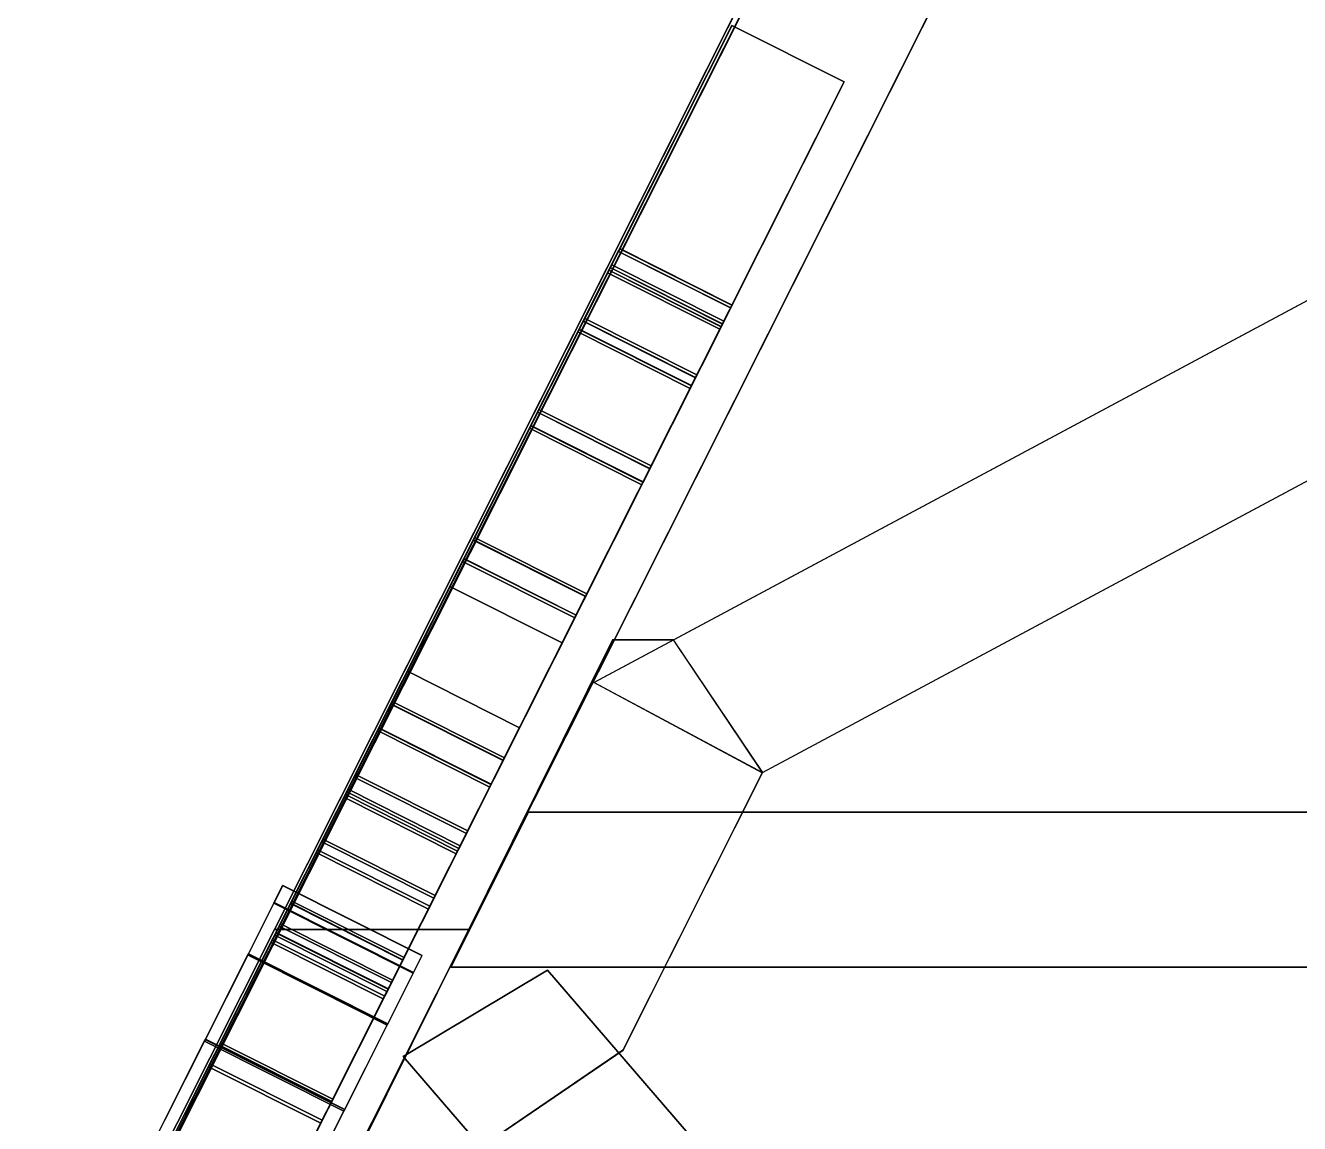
# Model space of a CAD drawing. Extents: x -24 to 24, y 14 to 139.
# Drawn here: x -16.241 to -13.925, y 28.348 to 30.344 of the extents above; entities that cross this region are included whole.
import ezdxf

# ---------------------------------------------------------------- set-up
doc = ezdxf.new("R2010")
doc.units = 0

msp = doc.modelspace()

# ---------------------------------------------------------------- linework, layer by layer
at = {"layer": 'sssss', "color": 253}
for points in [[(-14.9565, 30.3438, -8.5776), (-18.7033, 22.8905, -12.3245), (-18.9282, 22.4431, -12.6358), (-19.173, 21.9562, -12.9238), (-14.9565, 30.3439, -8.707)], [(-19.173, 21.9562, 12.9238), (-18.9282, 22.4431, 12.6358), (-18.7033, 22.8905, 12.3245), (-14.9565, 30.3438, 8.5776), (-14.9565, 30.3439, 8.707)], [(-14.9565, 30.3438, -8.5018), (-14.9565, 30.3438, -7.2778), (-15.0514, 30.1551, -7.1826), (-15.0039, 30.2496, -7.3101), (-14.9672, 30.3226, -7.4732), (-14.9576, 30.3417, -7.6274), (-14.969, 30.319, -7.7809), (-14.9986, 30.2602, -7.9145), (-15.0536, 30.1506, -8.0404), (-15.1157, 30.0271, -8.112), (-15.1876, 29.8842, -8.1394), (-15.2655, 29.7291, -8.112), (-15.3398, 29.5813, -8.0428)], [(-15.2655, 29.7291, 8.1151), (-15.1876, 29.8842, 8.1426), (-15.1157, 30.0271, 8.1151), (-15.0536, 30.1506, 8.0435), (-14.9986, 30.2602, 7.9176), (-14.969, 30.319, 7.7841), (-14.9576, 30.3417, 7.6305), (-14.9672, 30.3226, 7.4764), (-15.0039, 30.2496, 7.3133), (-15.0514, 30.1551, 7.1858), (-14.9565, 30.3438, 7.2809), (-14.9565, 30.3438, 8.5049), (-15.3398, 29.5813, 8.0459)], [(-15.1866, 29.8861, 6.823), (-15.1142, 30.0302, 6.7986), (-15.0515, 30.1549, 6.7274), (-15.0017, 30.2539, 6.6166), (-14.9698, 30.3175, 6.477), (-14.9588, 30.3393, 6.3223), (-14.9707, 30.3156, 6.1613), (-15.0035, 30.2504, 6.0227), (-15.0515, 30.1549, 5.9171), (-15.1155, 30.0275, 5.8336), (-14.9565, 30.3438, 5.9642), (-14.9565, 30.3438, 7.1082), (-15.2547, 29.7507, 6.809)], [(-14.9565, 30.3438, -7.1051), (-14.9565, 30.3438, -5.9611), (-15.1155, 30.0275, -5.8305), (-15.0515, 30.1549, -5.914), (-15.0035, 30.2504, -6.0195), (-14.9707, 30.3156, -6.1582), (-14.9588, 30.3393, -6.3192), (-14.9698, 30.3175, -6.4739), (-15.0017, 30.2539, -6.6135), (-15.0515, 30.1549, -6.7243), (-15.1142, 30.0302, -6.7954), (-15.1866, 29.8861, -6.8199), (-15.2547, 29.7507, -6.8058)], [(-14.9565, 30.3438, -5.7932), (-14.9565, 30.3438, -4.7109), (-15.1105, 30.0374, -4.611), (-15.0458, 30.1663, -4.6948), (-14.998, 30.2613, -4.8039), (-14.9686, 30.3198, -4.9345), (-14.9579, 30.3411, -5.085), (-14.9686, 30.3197, -5.2355), (-15.0014, 30.2546, -5.3764), (-15.0551, 30.1477, -5.4899), (-15.109, 30.0404, -5.5481), (-15.1766, 29.9059, -5.572), (-15.2426, 29.7746, -5.5582)], [(-15.1766, 29.9059, 5.5751), (-15.109, 30.0404, 5.5513), (-15.0551, 30.1477, 5.493), (-15.0014, 30.2546, 5.3795), (-14.9686, 30.3197, 5.2386), (-14.9579, 30.3411, 5.0881), (-14.9686, 30.3198, 4.9376), (-14.998, 30.2613, 4.807), (-15.0458, 30.1663, 4.6979), (-15.1105, 30.0374, 4.6141), (-14.9565, 30.3438, 4.714), (-14.9565, 30.3438, 5.7964), (-15.2426, 29.7746, 5.5613)], [(-15.1767, 29.9058, 4.3915), (-15.1064, 30.0457, 4.3656), (-15.0481, 30.1616, 4.2985), (-14.9997, 30.2579, 4.1907), (-14.9678, 30.3214, 4.0489), (-14.958, 30.3409, 3.9108), (-14.9686, 30.3197, 3.754), (-15.0014, 30.2545, 3.6131), (-15.0504, 30.157, 3.5067), (-15.1118, 30.035, 3.439), (-14.9565, 30.3438, 3.514), (-14.9565, 30.3438, 4.55), (-15.2382, 29.7834, 4.3672)], [(-14.9565, 30.3438, -4.5469), (-14.9565, 30.3438, -3.5108), (-15.1118, 30.035, -3.4359), (-15.0504, 30.157, -3.5036), (-15.0014, 30.2545, -3.6099), (-14.9686, 30.3197, -3.7508), (-14.958, 30.3409, -3.9077), (-14.9678, 30.3214, -4.0457), (-14.9997, 30.2579, -4.1876), (-15.0481, 30.1616, -4.2953), (-15.1064, 30.0457, -4.3625), (-15.1767, 29.9058, -4.3883), (-15.2382, 29.7834, -4.3641)], [(-14.9565, 30.3438, -2.3468), (-15.1303, 29.9981, -2.2909), (-15.1528, 29.9533, -2.6114), (-15.1756, 29.908, -2.8988), (-15.2051, 29.8492, -3.2328), (-14.9565, 30.3438, -3.3497)], [(-15.2051, 29.8492, 3.236), (-15.1756, 29.908, 2.9019), (-15.1528, 29.9533, 2.6145), (-15.1303, 29.9981, 2.2941), (-14.9565, 30.3438, 2.35), (-14.9565, 30.3438, 3.3528)], [(-14.9565, 30.3438, -2.1877), (-14.9565, 30.3438, -1.2063), (-15.0755, 30.1071, -1.1868), (-15.0918, 30.0746, -1.5992), (-15.1204, 30.0178, -2.135)], [(-15.0918, 30.0746, 1.6023), (-15.0755, 30.1071, 1.1899), (-14.9565, 30.3438, 1.2095), (-14.9565, 30.3438, 2.1909), (-15.1204, 30.0178, 2.1381)], [(-14.9565, 30.3438, 1.0516), (-15.0705, 30.117, 1.0329), (-15.0595, 30.139, 0.5349), (-15.0555, 30.1468, 0.08), (-14.9565, 30.3438, 0.0808)], [(-15.0555, 30.1468, -0.0769), (-15.0595, 30.139, -0.5318), (-15.0705, 30.117, -1.0297), (-14.9565, 30.3438, -1.0484), (-14.9565, 30.3438, -0.0776)], [(-15.5992, 29.0653, 9.0761), (-15.5239, 29.2152, 9.0971), (-15.4495, 29.3631, 9.063), (-15.3911, 29.4792, 8.9903), (-15.3445, 29.572, 8.8836), (-15.3189, 29.6229, 8.7834), (-15.3001, 29.6602, 8.599), (-15.3114, 29.6379, 8.4182), (-15.3445, 29.572, 8.2736), (-15.3936, 29.4744, 8.1628), (-15.0048, 30.2478, 8.6259), (-15.5519, 29.1595, 9.173), (-15.67, 28.9245, 8.9984)], [(-15.5519, 29.1595, -9.1699), (-15.0048, 30.2478, -8.6228), (-15.3936, 29.4744, -8.1597), (-15.3445, 29.572, -8.2705), (-15.3114, 29.6379, -8.4151), (-15.3001, 29.6602, -8.5958), (-15.3189, 29.6229, -8.7803), (-15.3445, 29.572, -8.8805), (-15.3911, 29.4792, -8.9871), (-15.4495, 29.3631, -9.0599), (-15.5239, 29.2152, -9.094), (-15.5992, 29.0653, -9.073), (-15.67, 28.9245, -8.9953)], [(-15.603, 29.0464, -0.4734), (-15.1593, 29.9289, -0.1459), (-15.1583, 29.9311, -0.0777), (-15.6442, 28.9643, -0.4364), (-15.6448, 28.9633, -0.4702)], [(-15.6442, 28.9644, 0.4363), (-15.1582, 29.9311, 0.0776), (-15.1593, 29.929, 0.1459), (-15.603, 29.0465, 0.4733), (-15.6447, 28.9633, 0.47)], [(-15.6465, 28.9598, -0.5826), (-15.173, 29.9017, -1.0161), (-15.1719, 29.9039, -0.9478), (-15.6042, 29.0439, -0.5521), (-15.646, 28.9608, -0.5489)], [(-15.6042, 29.044, 0.552), (-15.1719, 29.9039, 0.9477), (-15.173, 29.9018, 1.016), (-15.6465, 28.9598, 0.5825), (-15.646, 28.9609, 0.5487)], [(-15.634, 28.9847, -1.4965), (-15.1811, 29.8856, -1.2389), (-15.1779, 29.892, -1.171), (-15.674, 28.9052, -1.4532), (-15.6756, 28.902, -1.4868)], [(-15.6739, 28.9053, 1.4531), (-15.1778, 29.8921, 1.171), (-15.1811, 29.8857, 1.2389), (-15.6339, 28.9849, 1.4964), (-15.6755, 28.9022, 1.4867)], [(-15.6809, 28.8915, -1.5987), (-15.2221, 29.8041, -2.1048), (-15.2189, 29.8105, -2.0369), (-15.6377, 28.9774, -1.5748), (-15.6793, 28.8947, -1.5651)], [(-15.6376, 28.9775, 1.5747), (-15.2188, 29.8106, 2.0368), (-15.222, 29.8042, 2.1047), (-15.6808, 28.8916, 1.5985), (-15.6792, 28.8948, 1.565)], [(-15.697, 28.8593, -2.5123), (-15.2372, 29.774, -2.3258), (-15.2319, 29.7846, -2.2586), (-15.7356, 28.7827, -2.4628), (-15.7382, 28.7774, -2.4961)], [(-15.7354, 28.7829, 2.4627), (-15.2317, 29.7849, 2.2585), (-15.2371, 29.7743, 2.3258), (-15.6969, 28.8595, 2.5122), (-15.7381, 28.7776, 2.496)], [(-15.747, 28.7599, -2.6069), (-15.3053, 29.6386, -3.1832), (-15.2999, 29.6493, -3.1159), (-15.7032, 28.8471, -2.5898), (-15.7444, 28.7652, -2.5736)], [(-15.7031, 28.8473, 2.5897), (-15.2998, 29.6495, 3.1159), (-15.3052, 29.6388, 3.1831), (-15.7469, 28.7601, 2.6068), (-15.7442, 28.7654, 2.5735)], [(-15.7918, 28.6707, -3.5158), (-15.3273, 29.5948, -3.4013), (-15.3198, 29.6096, -3.3351), (-15.8287, 28.5973, -3.4604), (-15.8324, 28.59, -3.4932)], [(-15.8286, 28.5977, 3.4603), (-15.3197, 29.61, 3.3351), (-15.3271, 29.5952, 3.4013), (-15.7917, 28.6711, 3.5157), (-15.8322, 28.5904, 3.4931)], [(-15.8447, 28.5657, -3.6023), (-15.4221, 29.4062, -4.246), (-15.4147, 29.421, -4.1797), (-15.8004, 28.6537, -3.5921), (-15.841, 28.573, -3.5696)], [(-15.8003, 28.654, 3.5921), (-15.4145, 29.4213, 4.1797), (-15.422, 29.4065, 4.246), (-15.8445, 28.566, 3.6022), (-15.8408, 28.5733, 3.5695)], [(-15.9179, 28.4199, -4.502), (-15.4509, 29.3489, -4.4602), (-15.4414, 29.3678, -4.3953), (-15.953, 28.3501, -4.4411), (-15.9577, 28.3408, -4.4732)], [(-15.9528, 28.3506, 4.441), (-15.4412, 29.3682, 4.3953), (-15.4507, 29.3493, 4.4602), (-15.9177, 28.4203, 4.502), (-15.9575, 28.3412, 4.4731)], [(-15.9749, 28.3101, 15.6295), (-15.9746, 28.3109, 15.4048), (-15.8887, 28.4817, 15.1545), (-15.6352, 28.9859, 14.9011), (-15.5139, 29.2272, 15.063), (-15.5139, 29.2272, 15.1736)], [(-15.5138, 29.2272, -15.1715), (-15.5138, 29.2272, -15.1686), (-15.5138, 29.2272, -15.0632), (-15.6351, 28.9859, -14.9012), (-15.8886, 28.4817, -15.1546), (-15.9745, 28.3109, -15.4049), (-15.9748, 28.3101, -15.6296)], [(-15.5138, 29.2272, -15.1715), (-15.5138, 29.2272, -15.1686), (-15.5138, 29.2272, -15.0632), (-15.6351, 28.9859, -14.9012), (-15.8886, 28.4817, -15.1546), (-15.9745, 28.3109, -15.4049), (-15.9748, 28.3101, -15.6296)], [(-15.5093, 29.2363, 9.673), (-15.5097, 29.2356, 9.8977), (-15.5955, 29.0648, 10.148), (-15.6712, 28.9144, 10.2217), (-15.8129, 28.6325, 10.3653), (-15.849, 28.5606, 10.4014), (-15.9704, 28.3192, 10.2395), (-15.9704, 28.3192, 10.0642), (-15.5305, 29.1942, 9.6245)], [(-15.9702, 28.3192, -10.0643), (-15.9702, 28.3192, -10.2396), (-15.8489, 28.5605, -10.4015), (-15.5954, 29.0648, -10.1481), (-15.5096, 29.2356, -9.8978), (-15.5092, 29.2363, -9.6731), (-15.5304, 29.1942, -9.6245)], [(-15.9702, 28.3192, -10.0643), (-15.9702, 28.3192, -10.2396), (-15.8489, 28.5605, -10.4015), (-15.5954, 29.0648, -10.1481), (-15.5096, 29.2356, -9.8978), (-15.5092, 29.2363, -9.6731), (-15.5304, 29.1942, -9.6245)], [(-15.1715, 29.2272, 15.5138), (-15.1686, 29.2272, 15.5138), (-15.0632, 29.2272, 15.5138), (-14.9012, 28.9859, 15.6351), (-15.1546, 28.4817, 15.8886), (-15.4049, 28.3109, 15.9745), (-15.6296, 28.3101, 15.9748)], [(-15.1715, 29.2272, 15.5138), (-15.1686, 29.2272, 15.5138), (-15.0632, 29.2272, 15.5138), (-14.9012, 28.9859, 15.6351), (-15.1546, 28.4817, 15.8886), (-15.4049, 28.3109, 15.9745), (-15.6296, 28.3101, 15.9748)], [(-15.6295, 28.3101, -15.9749), (-15.4048, 28.3109, -15.9746), (-15.1545, 28.4817, -15.8887), (-14.9011, 28.9859, -15.6352), (-15.063, 29.2272, -15.5139), (-15.1736, 29.2272, -15.5139)], [(-15.9733, 28.3097, -4.5801), (-15.572, 29.108, -5.288), (-15.5625, 29.1269, -5.2231), (-15.9289, 28.3981, -4.5769), (-15.9686, 28.319, -4.548)], [(-15.9287, 28.3985, 4.5768), (-15.5623, 29.1272, 5.2231), (-15.5718, 29.1083, 5.288), (-15.9731, 28.3101, 4.5801), (-15.9684, 28.3194, 4.548)], [(-16.0747, 28.1081, -5.4662), (-15.6075, 29.0374, -5.4972), (-15.596, 29.0603, -5.4339), (-16.1077, 28.0423, -5.4), (-16.1134, 28.031, -5.4313)], [(-16.1075, 28.0428, 5.3999), (-15.5957, 29.0608, 5.434), (-15.6072, 29.0379, 5.4973), (-16.0744, 28.1086, 5.4662), (-16.1132, 28.0315, 5.4312)], [(-16.2285, 27.8135, -9.5717), (-16.1242, 28.021, -9.7422), (-15.6293, 29.0055, -9.2473), (-15.955, 28.3575, -8.789), (-15.9201, 28.427, -8.8986), (-15.8907, 28.4854, -9.0251), (-15.8794, 28.5079, -9.1776), (-15.889, 28.4889, -9.3184), (-15.9234, 28.4203, -9.4666), (-15.9718, 28.3241, -9.5688), (-16.0267, 28.2149, -9.629), (-16.0954, 28.0783, -9.6522), (-16.1585, 27.9528, -9.629)], [(-16.0954, 28.0783, 9.6554), (-16.0267, 28.2149, 9.6322), (-15.9718, 28.3241, 9.5719), (-15.9234, 28.4203, 9.4697), (-15.889, 28.4889, 9.3215), (-15.8794, 28.5079, 9.1808), (-15.8907, 28.4854, 9.0282), (-15.9201, 28.427, 8.9018), (-15.955, 28.3575, 8.7921), (-15.6293, 29.0055, 9.2504), (-16.1242, 28.021, 9.7454), (-16.2285, 27.8135, 9.5748), (-16.1585, 27.9528, 9.6322)], [(-16.1324, 27.9932, -5.5355), (-15.7543, 28.7453, -6.3042), (-15.7428, 28.7683, -6.2409), (-16.088, 28.0816, -5.5392), (-16.1267, 28.0045, -5.5042)], [(-16.0877, 28.0822, 5.5392), (-15.7426, 28.7687, 6.2409), (-15.7541, 28.7458, 6.3042), (-16.1322, 27.9937, 5.5355), (-16.1265, 28.0051, 5.5042)], [(-16.2613, 27.7367, -6.4036), (-15.7963, 28.6619, -6.5073), (-15.7828, 28.6887, -6.446), (-16.2922, 27.6753, -6.3324), (-16.2989, 27.662, -6.3627)], [(-16.2919, 27.6759, 6.3324), (-15.7825, 28.6893, 6.4461), (-15.796, 28.6625, 6.5074), (-16.261, 27.7373, 6.4037), (-16.2986, 27.6626, 6.3628)]]:
    msp.add_polyline3d(points, close=True, dxfattribs=at)
for points in [[(-13.5597, 33.1015, 10.3018), (-13.5602, 33.0997, 10.6431), (-15.7421, 28.7732, 12.818), (-15.7423, 28.7729, 12.4776)], [(-13.5596, 33.1015, -10.3019), (-15.7422, 28.7729, -12.4777), (-15.742, 28.7732, -12.8181), (-13.5601, 33.0997, -10.6432)], [(-15.7882, 28.7007, 9.8829), (-15.7882, 28.7007, 9.5297), (-13.6116, 33.0315, 7.353), (-13.6116, 33.0315, 7.7061)], [(-15.7882, 28.7007, 9.5297), (-15.435, 28.7007, 9.5297), (-13.2585, 33.0315, 7.353), (-13.6116, 33.0315, 7.353)], [(-15.435, 28.7007, 9.8829), (-15.7882, 28.7007, 9.8829), (-13.6116, 33.0315, 7.7061), (-13.2585, 33.0315, 7.7061)], [(-15.7882, 28.7007, 15.435), (-15.435, 28.7007, 15.435), (-13.2585, 33.0315, 13.2585), (-13.6116, 33.0315, 13.2585)], [(-15.7882, 28.7007, 15.7882), (-15.7882, 28.7007, 15.435), (-13.6116, 33.0315, 13.2585), (-13.6116, 33.0315, 13.6116)], [(-15.435, 28.7008, 15.7882), (-15.7882, 28.7007, 15.7882), (-13.6116, 33.0315, 13.6116), (-13.2585, 33.0315, 13.6116)], [(-13.6116, 33.0314, -7.353), (-15.7882, 28.7007, -9.5297), (-15.7882, 28.7007, -9.8829), (-13.6116, 33.0314, -7.7061)], [(-13.2585, 33.0314, -7.353), (-15.435, 28.7007, -9.5297), (-15.7882, 28.7007, -9.5297), (-13.6116, 33.0314, -7.353)], [(-13.6116, 33.0314, -7.7061), (-15.7882, 28.7007, -9.8829), (-15.435, 28.7007, -9.8829), (-13.2585, 33.0314, -7.7061)], [(-15.435, 28.7007, -15.435), (-15.7882, 28.7008, -15.435), (-13.6116, 33.0314, -13.2585), (-13.2585, 33.0314, -13.2585)], [(-15.7882, 28.7007, -15.7882), (-15.435, 28.7007, -15.7882), (-13.2585, 33.0314, -13.6116), (-13.6116, 33.0314, -13.6116)], [(-15.7882, 28.7008, -15.435), (-15.7882, 28.7007, -15.7882), (-13.6116, 33.0314, -13.6116), (-13.6116, 33.0314, -13.2585)], [(-15.435, 28.7007, 9.5297), (-15.435, 28.7007, 9.8829), (-13.2585, 33.0315, 7.7061), (-13.2585, 33.0315, 7.353)], [(-15.435, 28.7007, 15.435), (-15.435, 28.7008, 15.7882), (-13.2585, 33.0315, 13.6116), (-13.2585, 33.0315, 13.2585)], [(-13.2585, 33.0314, -7.7061), (-15.435, 28.7007, -9.8829), (-15.435, 28.7007, -9.5297), (-13.2585, 33.0314, -7.353)], [(-15.435, 28.7007, -15.7882), (-15.435, 28.7007, -15.435), (-13.2585, 33.0314, -13.2585), (-13.2585, 33.0314, -13.6116)], [(-13.6312, 32.9608, 8.0903), (-15.5524, 29.1497, 15.2072), (-15.6352, 28.9859, 14.9011), (-13.758, 32.7091, 7.9477)], [(-13.7579, 32.7091, -7.9478), (-15.635, 28.9855, -14.9014), (-15.5523, 29.1497, -15.2073), (-13.6311, 32.9608, -8.0904)], [(-13.6311, 32.9609, 13.1074), (-13.7103, 32.8039, 13.3695), (-15.6013, 29.0525, 10.1378), (-15.6176, 29.0202, 9.7125)], [(-15.6012, 29.0525, -10.1379), (-13.7102, 32.8039, -13.3696), (-13.631, 32.9608, -13.1075), (-15.6175, 29.0202, -9.7126)], [(-7.9478, 32.7091, 13.7579), (-14.9014, 28.9855, 15.635), (-15.2073, 29.1497, 15.5523), (-8.0904, 32.9608, 13.6311)], [(-8.0903, 32.9608, -13.6312), (-15.2072, 29.1497, -15.5524), (-14.9011, 28.9859, -15.6352), (-7.9477, 32.7091, -13.758)], [(-14.9565, 30.3438, 8.6837), (-16.0036, 28.2609, 7.4298), (-15.9725, 28.3227, 7.2883), (-14.9565, 30.3438, 8.5049)], [(-14.7525, 30.2412, 8.6837), (-15.7996, 28.1583, 7.4298), (-16.0036, 28.2609, 7.4298), (-14.9565, 30.3438, 8.6837)], [(-16.0036, 28.2609, -7.4267), (-15.7996, 28.1583, -7.4267), (-14.7525, 30.2412, -8.6806), (-14.9565, 30.3438, -8.6806)], [(-15.9725, 28.3227, -7.2851), (-16.0036, 28.2609, -7.4267), (-14.9565, 30.3438, -8.6806), (-14.9565, 30.3438, -8.5018)], [(-14.9565, 30.3438, 8.5049), (-15.9725, 28.3227, 7.2883), (-15.7685, 28.2202, 7.2883), (-14.7525, 30.2412, 8.5049)], [(-15.7685, 28.2202, -7.2851), (-15.9725, 28.3227, -7.2851), (-14.9565, 30.3438, -8.5018), (-14.7525, 30.2412, -8.5018)], [(-15.7854, 28.695, -6.446), (-15.5814, 28.5924, -6.4459), (-14.7525, 30.2412, -7.2778), (-14.9565, 30.3438, -7.2778)], [(-15.7588, 28.7478, -6.2999), (-15.7854, 28.695, -6.446), (-14.9565, 30.3438, -7.2778), (-14.9565, 30.3438, -7.1051)], [(-14.7525, 30.2412, 7.2809), (-15.5814, 28.5924, 6.4491), (-15.7854, 28.695, 6.4491), (-14.9565, 30.3438, 7.2809)], [(-14.9565, 30.3438, 7.2809), (-15.7854, 28.695, 6.4491), (-15.7588, 28.7478, 6.303), (-14.9565, 30.3438, 7.1082)], [(-15.5548, 28.6453, -6.2999), (-15.7588, 28.7478, -6.2999), (-14.9565, 30.3438, -7.1051), (-14.7525, 30.2412, -7.1051)], [(-14.9565, 30.3438, 7.1082), (-15.7588, 28.7478, 6.303), (-15.5548, 28.6453, 6.303), (-14.7525, 30.2412, 7.1082)], [(-14.7525, 30.2412, 5.9642), (-15.3945, 28.9642, 5.4368), (-15.5985, 29.0667, 5.4368), (-14.9565, 30.3438, 5.9642)], [(-14.9565, 30.3438, 5.9642), (-15.5985, 29.0667, 5.4368), (-15.5766, 29.1104, 5.287), (-14.9565, 30.3438, 5.7964)], [(-15.5985, 29.0667, -5.4337), (-15.3945, 28.9642, -5.4337), (-14.7525, 30.2412, -5.9611), (-14.9565, 30.3438, -5.9611)], [(-15.5766, 29.1104, -5.2838), (-15.5985, 29.0667, -5.4337), (-14.9565, 30.3438, -5.9611), (-14.9565, 30.3438, -5.7932)], [(-14.9565, 30.3438, 5.7964), (-15.5766, 29.1104, 5.287), (-15.3725, 29.0078, 5.287), (-14.7525, 30.2412, 5.7964)], [(-15.3725, 29.0078, -5.2838), (-15.5766, 29.1104, -5.2838), (-14.9565, 30.3438, -5.7932), (-14.7525, 30.2412, -5.7932)], [(-15.4439, 29.3744, -4.3947), (-15.2398, 29.2718, -4.3947), (-14.7525, 30.2412, -4.7109), (-14.9565, 30.3438, -4.7109)], [(-15.4267, 29.4085, -4.2419), (-15.4439, 29.3744, -4.3947), (-14.9565, 30.3438, -4.7109), (-14.9565, 30.3438, -4.5469)], [(-14.7525, 30.2412, 4.714), (-15.2398, 29.2718, 4.3979), (-15.4439, 29.3744, 4.3979), (-14.9565, 30.3438, 4.714)], [(-14.9565, 30.3438, 4.714), (-15.4439, 29.3744, 4.3979), (-15.4267, 29.4085, 4.245), (-14.9565, 30.3438, 4.55)], [(-15.2227, 29.3059, -4.2419), (-15.4267, 29.4085, -4.2419), (-14.9565, 30.3438, -4.5469), (-14.7525, 30.2412, -4.5469)], [(-14.9565, 30.3438, 4.55), (-15.4267, 29.4085, 4.245), (-15.2227, 29.3059, 4.245), (-14.7525, 30.2412, 4.55)], [(-14.7525, 30.2412, 3.514), (-15.1182, 29.5137, 3.3374), (-15.3222, 29.6163, 3.3374), (-14.9565, 30.3438, 3.514)], [(-14.9565, 30.3438, 3.514), (-15.3222, 29.6163, 3.3374), (-15.3099, 29.6408, 3.1822), (-14.9565, 30.3438, 3.3528)], [(-15.3222, 29.6163, -3.3343), (-15.1182, 29.5137, -3.3343), (-14.7525, 30.2412, -3.5108), (-14.9565, 30.3438, -3.5108)], [(-15.3099, 29.6408, -3.1791), (-15.3222, 29.6163, -3.3343), (-14.9565, 30.3438, -3.5108), (-14.9565, 30.3438, -3.3497)], [(-14.9565, 30.3438, 3.3528), (-15.3099, 29.6408, 3.1822), (-15.1059, 29.5382, 3.1822), (-14.7525, 30.2412, 3.3528)], [(-15.1059, 29.5382, -3.1791), (-15.3099, 29.6408, -3.1791), (-14.9565, 30.3438, -3.3497), (-14.7525, 30.2412, -3.3497)], [(-15.2342, 29.7914, -2.2575), (-15.0302, 29.6888, -2.2575), (-14.7525, 30.2412, -2.3468), (-14.9565, 30.3438, -2.3468)], [(-15.2268, 29.8061, -2.1008), (-15.2342, 29.7914, -2.2575), (-14.9565, 30.3438, -2.3468), (-14.9565, 30.3438, -2.1877)], [(-14.7525, 30.2412, 2.35), (-15.0302, 29.6888, 2.2606), (-15.2342, 29.7914, 2.2606), (-14.9565, 30.3438, 2.35)], [(-14.9565, 30.3438, 2.35), (-15.2342, 29.7914, 2.2606), (-15.2268, 29.8061, 2.1039), (-14.9565, 30.3438, 2.1909)], [(-15.0228, 29.7036, -2.1008), (-15.2268, 29.8061, -2.1008), (-14.9565, 30.3438, -2.1877), (-14.7525, 30.2412, -2.1877)], [(-14.9565, 30.3438, 2.1909), (-15.2268, 29.8061, 2.1039), (-15.0228, 29.7036, 2.1039), (-14.7525, 30.2412, 2.1909)], [(-14.7525, 30.2412, 1.2095), (-14.9762, 29.7962, 1.1728), (-15.1802, 29.8988, 1.1728), (-14.9565, 30.3438, 1.2095)], [(-14.9565, 30.3438, 1.2095), (-15.1802, 29.8988, 1.1728), (-15.1777, 29.9037, 1.0153), (-14.9565, 30.3438, 1.0516)], [(-15.1802, 29.8988, -1.1696), (-14.9762, 29.7962, -1.1696), (-14.7525, 30.2412, -1.2063), (-14.9565, 30.3438, -1.2063)], [(-15.1777, 29.9037, -1.0121), (-15.1802, 29.8988, -1.1696), (-14.9565, 30.3438, -1.2063), (-14.9565, 30.3438, -1.0484)], [(-14.9565, 30.3438, 1.0516), (-15.1777, 29.9037, 1.0153), (-14.9737, 29.8011, 1.0153), (-14.7525, 30.2412, 1.0516)], [(-14.9737, 29.8011, -1.0121), (-15.1777, 29.9037, -1.0121), (-14.9565, 30.3438, -1.0484), (-14.7525, 30.2412, -1.0484)], [(-14.959, 29.8304, 0.0815), (-15.163, 29.933, 0.0815), (-14.9565, 30.3438, 0.0798), (-14.7525, 30.2412, 0.0798)], [(-15.163, 29.933, 0.0815), (-15.1605, 29.9379, -0.076), (-14.9565, 30.3438, -0.0776), (-14.9565, 30.3438, 0.0798)], [(-14.9565, 30.3438, -0.0767), (-15.163, 29.933, -0.0783), (-14.959, 29.8304, -0.0783), (-14.7525, 30.2412, -0.0767)], [(-14.9565, 30.3438, 0.0808), (-15.1605, 29.9379, 0.0792), (-15.163, 29.933, -0.0783), (-14.9565, 30.3438, -0.0767)], [(-15.1605, 29.9379, -0.076), (-14.9565, 29.8354, -0.076), (-14.7525, 30.2412, -0.0776), (-14.9565, 30.3438, -0.0776)], [(-14.7525, 30.2412, 0.0808), (-14.9565, 29.8354, 0.0792), (-15.1605, 29.9379, 0.0792), (-14.9565, 30.3438, 0.0808)], [(-14.7525, 30.2412, 0.0798), (-14.9565, 30.3438, 0.0798), (-14.9565, 30.3438, -0.0776), (-14.7525, 30.2412, -0.0776)], [(-14.7525, 30.2412, -2.1877), (-14.9565, 30.3438, -2.1877), (-14.9565, 30.3438, -2.3468), (-14.7525, 30.2412, -2.3468)], [(-14.7525, 30.2412, -4.5469), (-14.9565, 30.3438, -4.5469), (-14.9565, 30.3438, -4.7109), (-14.7525, 30.2412, -4.7109)], [(-14.7525, 30.2412, -7.1051), (-14.9565, 30.3438, -7.1051), (-14.9565, 30.3438, -7.2778), (-14.7525, 30.2412, -7.2778)], [(-14.9565, 30.3438, 0.0808), (-14.9565, 30.3438, -0.0767), (-14.7525, 30.2412, -0.0767), (-14.7525, 30.2412, 0.0808)], [(-14.9565, 30.3438, 1.2095), (-14.9565, 30.3438, 1.0516), (-14.7525, 30.2412, 1.0516), (-14.7525, 30.2412, 1.2095)], [(-14.9565, 30.3438, 7.2809), (-14.9565, 30.3438, 7.1082), (-14.7525, 30.2412, 7.1082), (-14.7525, 30.2412, 7.2809)], [(-14.9565, 30.3438, 3.514), (-14.9565, 30.3438, 3.3528), (-14.7525, 30.2412, 3.3528), (-14.7525, 30.2412, 3.514)], [(-14.9565, 30.3438, 8.6837), (-14.9565, 30.3438, 8.5049), (-14.7525, 30.2412, 8.5049), (-14.7525, 30.2412, 8.6837)], [(-14.9565, 30.3438, 5.9642), (-14.9565, 30.3438, 5.7964), (-14.7525, 30.2412, 5.7964), (-14.7525, 30.2412, 5.9642)], [(-14.9565, 30.3438, 2.35), (-14.9565, 30.3438, 2.1909), (-14.7525, 30.2412, 2.1909), (-14.7525, 30.2412, 2.35)], [(-14.7525, 30.2412, -1.0484), (-14.9565, 30.3438, -1.0484), (-14.9565, 30.3438, -1.2063), (-14.7525, 30.2412, -1.2063)], [(-14.7525, 30.2412, -3.3497), (-14.9565, 30.3438, -3.3497), (-14.9565, 30.3438, -3.5108), (-14.7525, 30.2412, -3.5108)], [(-14.7525, 30.2412, -5.7932), (-14.9565, 30.3438, -5.7932), (-14.9565, 30.3438, -5.9611), (-14.7525, 30.2412, -5.9611)], [(-14.7525, 30.2412, -8.5018), (-14.9565, 30.3438, -8.5018), (-14.9565, 30.3438, -8.6806), (-14.7525, 30.2412, -8.6806)], [(-14.9565, 30.3438, 4.714), (-14.9565, 30.3438, 4.55), (-14.7525, 30.2412, 4.55), (-14.7525, 30.2412, 4.714)], [(-14.7525, 30.2412, 8.5049), (-15.7685, 28.2202, 7.2883), (-15.7996, 28.1583, 7.4298), (-14.7525, 30.2412, 8.6837)], [(-15.7996, 28.1583, -7.4267), (-15.7685, 28.2202, -7.2851), (-14.7525, 30.2412, -8.5018), (-14.7525, 30.2412, -8.6806)], [(-15.5814, 28.5924, -6.4459), (-15.5548, 28.6453, -6.2999), (-14.7525, 30.2412, -7.1051), (-14.7525, 30.2412, -7.2778)], [(-14.7525, 30.2412, 7.1082), (-15.5548, 28.6453, 6.303), (-15.5814, 28.5924, 6.4491), (-14.7525, 30.2412, 7.2809)], [(-14.7525, 30.2412, 5.7964), (-15.3725, 29.0078, 5.287), (-15.3945, 28.9642, 5.4368), (-14.7525, 30.2412, 5.9642)], [(-15.3945, 28.9642, -5.4337), (-15.3725, 29.0078, -5.2838), (-14.7525, 30.2412, -5.7932), (-14.7525, 30.2412, -5.9611)], [(-15.2398, 29.2718, -4.3947), (-15.2227, 29.3059, -4.2419), (-14.7525, 30.2412, -4.5469), (-14.7525, 30.2412, -4.7109)], [(-14.7525, 30.2412, 4.55), (-15.2227, 29.3059, 4.245), (-15.2398, 29.2718, 4.3979), (-14.7525, 30.2412, 4.714)], [(-14.7525, 30.2412, 3.3528), (-15.1059, 29.5382, 3.1822), (-15.1182, 29.5137, 3.3374), (-14.7525, 30.2412, 3.514)], [(-15.1182, 29.5137, -3.3343), (-15.1059, 29.5382, -3.1791), (-14.7525, 30.2412, -3.3497), (-14.7525, 30.2412, -3.5108)], [(-15.0302, 29.6888, -2.2575), (-15.0228, 29.7036, -2.1008), (-14.7525, 30.2412, -2.1877), (-14.7525, 30.2412, -2.3468)], [(-14.7525, 30.2412, 2.1909), (-15.0228, 29.7036, 2.1039), (-15.0302, 29.6888, 2.2606), (-14.7525, 30.2412, 2.35)], [(-14.7525, 30.2412, 1.0516), (-14.9737, 29.8011, 1.0153), (-14.9762, 29.7962, 1.1728), (-14.7525, 30.2412, 1.2095)], [(-14.9762, 29.7962, -1.1696), (-14.9737, 29.8011, -1.0121), (-14.7525, 30.2412, -1.0484), (-14.7525, 30.2412, -1.2063)], [(-14.9565, 29.8354, -0.076), (-14.959, 29.8304, 0.0815), (-14.7525, 30.2412, 0.0798), (-14.7525, 30.2412, -0.0776)], [(-14.7525, 30.2412, -0.0767), (-14.959, 29.8304, -0.0783), (-14.9565, 29.8354, 0.0792), (-14.7525, 30.2412, 0.0808)], [(-15.0513, 30.1553, 1.1135), (-15.1788, 29.9016, 1.0936), (-15.1616, 29.9359, 0), (-15.0337, 30.1902, 0)], [(-15.0338, 30.1901, -0.0001), (-15.1616, 29.9358, -0.0001), (-15.1788, 29.9016, -1.0937), (-15.0513, 30.1553, -1.1136)], [(-15.1037, 30.051, 2.2217), (-15.2303, 29.7992, 2.1819), (-15.1787, 29.9017, 1.0937), (-15.0512, 30.1554, 1.1136)], [(-15.0513, 30.1552, -1.1137), (-15.1788, 29.9015, -1.0938), (-15.2303, 29.7991, -2.182), (-15.1037, 30.051, -2.2217)], [(-15.1038, 30.0508, -2.2218), (-15.2304, 29.799, -2.1821), (-15.3159, 29.6289, -3.2597), (-15.1909, 29.8776, -3.319)], [(-15.1908, 29.8778, 3.3189), (-15.3158, 29.6291, 3.2596), (-15.2302, 29.7993, 2.1821), (-15.1036, 30.0511, 2.2218)], [(-15.6432, 28.9778, -0.0789), (-15.1629, 29.9333, -0.0788), (-15.1604, 29.9382, 0.0787), (-15.6407, 28.9827, 0.0786)], [(-15.1629, 29.9333, -0.0788), (-15.6432, 28.9778, -0.0789), (-15.4392, 28.8752, -0.0789), (-14.9588, 29.8308, -0.0788)], [(-15.6407, 28.9827, 0.0786), (-15.1604, 29.9382, 0.0787), (-14.9564, 29.8357, 0.0786), (-15.4367, 28.8802, 0.0786)], [(-15.1605, 29.9379, -0.076), (-15.163, 29.933, 0.0815), (-14.959, 29.8304, 0.0815), (-14.9565, 29.8354, -0.076)], [(-14.959, 29.8304, -0.0783), (-15.163, 29.933, -0.0783), (-15.1605, 29.9379, 0.0792), (-14.9565, 29.8354, 0.0792)], [(-15.1604, 29.9382, 0.0787), (-15.1629, 29.9333, -0.0788), (-14.9588, 29.8308, -0.0788), (-14.9564, 29.8357, 0.0786)], [(-15.6617, 28.941, -1.0974), (-15.1826, 29.8942, -1.1721), (-15.1751, 29.9089, -1.0154), (-15.6543, 28.9557, -0.9407)], [(-15.6567, 28.9509, 0.94), (-15.1776, 29.9041, 1.0149), (-15.18, 29.8992, 1.1723), (-15.6592, 28.946, 1.0975)], [(-15.6592, 28.946, 1.0975), (-15.18, 29.8992, 1.1723), (-14.976, 29.7966, 1.1723), (-15.4552, 28.8434, 1.0975)], [(-15.1776, 29.9041, 1.0149), (-15.6567, 28.9509, 0.94), (-15.4527, 28.8483, 0.94), (-14.9735, 29.8015, 1.0149)], [(-15.6543, 28.9557, -0.9407), (-15.1751, 29.9089, -1.0154), (-14.9711, 29.8063, -1.0154), (-15.4503, 28.8531, -0.9407)], [(-15.1662, 29.9152, 0.5862), (-15.646, 28.9609, 0.5487), (-15.6447, 28.9633, 0.47), (-15.165, 29.9177, 0.5075)], [(-15.165, 29.9176, -0.5075), (-15.6448, 28.9633, -0.4702), (-15.646, 28.9608, -0.5489), (-15.1663, 29.9152, -0.5862)], [(-15.1751, 29.9089, -1.0154), (-15.1826, 29.8942, -1.1721), (-14.9785, 29.7916, -1.1721), (-14.9711, 29.8063, -1.0154)], [(-14.9737, 29.8011, 1.0153), (-15.1777, 29.9037, 1.0153), (-15.1802, 29.8988, 1.1728), (-14.9762, 29.7962, 1.1728)], [(-15.1802, 29.8988, -1.1696), (-15.1777, 29.9037, -1.0121), (-14.9737, 29.8011, -1.0121), (-14.9762, 29.7962, -1.1696)], [(-15.18, 29.8992, 1.1723), (-15.1776, 29.9041, 1.0149), (-14.9735, 29.8015, 1.0149), (-14.976, 29.7966, 1.1723)], [(-15.1826, 29.8942, -1.1721), (-15.6617, 28.941, -1.0974), (-15.4577, 28.8384, -1.0974), (-14.9785, 29.7916, -1.1721)], [(-15.1909, 29.8775, -3.3191), (-15.316, 29.6288, -3.2598), (-15.4351, 29.3917, -4.3213), (-15.3123, 29.6361, -4.4)], [(-15.3121, 29.6364, 4.4), (-15.435, 29.392, 4.3213), (-15.3158, 29.6291, 3.2598), (-15.1907, 29.8779, 3.3191)], [(-15.1982, 29.8517, -1.5987), (-15.6756, 28.902, -1.4868), (-15.6793, 28.8947, -1.5651), (-15.2019, 29.8443, -1.677)], [(-15.2018, 29.8445, 1.677), (-15.6792, 28.8948, 1.565), (-15.6755, 28.9022, 1.4867), (-15.1981, 29.8518, 1.5987)], [(-14.9564, 29.8357, 0.0786), (-14.9588, 29.8308, -0.0788), (-15.4392, 28.8752, -0.0789), (-15.4367, 28.8802, 0.0786)], [(-15.7122, 28.8406, -2.1105), (-15.2365, 29.7868, -2.2597), (-15.2242, 29.8113, -2.1045), (-15.6999, 28.8651, -1.9554)], [(-15.7022, 28.8604, 1.9543), (-15.2266, 29.8066, 2.1036), (-15.234, 29.7918, 2.2603), (-15.7096, 28.8457, 2.111)], [(-15.2266, 29.8066, 2.1036), (-15.7022, 28.8604, 1.9543), (-15.4982, 28.7579, 1.9543), (-15.0225, 29.704, 2.1036)], [(-15.6999, 28.8651, -1.9554), (-15.2242, 29.8113, -2.1045), (-15.0202, 29.7087, -2.1045), (-15.4958, 28.7625, -1.9554)], [(-14.9711, 29.8063, -1.0154), (-14.9785, 29.7916, -1.1721), (-15.4577, 28.8384, -1.0974), (-15.4503, 28.8531, -0.9407)], [(-15.2242, 29.8113, -2.1045), (-15.2365, 29.7868, -2.2597), (-15.0325, 29.6842, -2.2597), (-15.0202, 29.7087, -2.1045)], [(-15.2342, 29.7914, -2.2575), (-15.2268, 29.8061, -2.1008), (-15.0228, 29.7036, -2.1008), (-15.0302, 29.6888, -2.2575)], [(-15.0228, 29.7036, 2.1039), (-15.2268, 29.8061, 2.1039), (-15.2342, 29.7914, 2.2606), (-15.0302, 29.6888, 2.2606)], [(-15.234, 29.7918, 2.2603), (-15.2266, 29.8066, 2.1036), (-15.0225, 29.704, 2.1036), (-15.03, 29.6893, 2.2603)], [(-15.2365, 29.7868, -2.2597), (-15.7122, 28.8406, -2.1105), (-15.5082, 28.738, -2.1105), (-15.0325, 29.6842, -2.2597)], [(-15.7096, 28.8457, 2.111), (-15.234, 29.7918, 2.2603), (-15.03, 29.6893, 2.2603), (-15.5056, 28.7431, 2.111)], [(-14.976, 29.7966, 1.1723), (-14.9735, 29.8015, 1.0149), (-15.4527, 28.8483, 0.94), (-15.4552, 28.8434, 1.0975)], [(-15.2655, 29.7178, -2.6821), (-15.7382, 28.7774, -2.4961), (-15.7444, 28.7652, -2.5736), (-15.2717, 29.7055, -2.7596)], [(-15.2715, 29.7057, 2.7596), (-15.7442, 28.7654, 2.5735), (-15.7381, 28.7776, 2.496), (-15.2654, 29.718, 2.6821)], [(-15.0202, 29.7087, -2.1045), (-15.0325, 29.6842, -2.2597), (-15.5082, 28.738, -2.1105), (-15.4958, 28.7625, -1.9554)], [(-15.03, 29.6893, 2.2603), (-15.0225, 29.704, 2.1036), (-15.4982, 28.7579, 1.9543), (-15.5056, 28.7431, 2.111)], [(-15.7943, 28.6771, -3.1133), (-15.3245, 29.6117, -3.3362), (-15.3074, 29.6458, -3.1833), (-15.7772, 28.7113, -2.9605)], [(-15.7794, 28.7068, 2.9591), (-15.3097, 29.6413, 3.182), (-15.322, 29.6168, 3.3372), (-15.7918, 28.6823, 3.1142)], [(-15.3097, 29.6413, 3.182), (-15.7794, 28.7068, 2.9591), (-15.5754, 28.6042, 2.9591), (-15.1056, 29.5387, 3.182)], [(-15.7772, 28.7113, -2.9605), (-15.3074, 29.6458, -3.1833), (-15.1034, 29.5433, -3.1833), (-15.5732, 28.6087, -2.9605)], [(-15.3074, 29.6458, -3.1833), (-15.3245, 29.6117, -3.3362), (-15.1205, 29.5091, -3.3362), (-15.1034, 29.5433, -3.1833)], [(-15.1059, 29.5382, 3.1822), (-15.3099, 29.6408, 3.1822), (-15.3222, 29.6163, 3.3374), (-15.1182, 29.5137, 3.3374)], [(-15.3222, 29.6163, -3.3343), (-15.3099, 29.6408, -3.1791), (-15.1059, 29.5382, -3.1791), (-15.1182, 29.5137, -3.3343)], [(-15.322, 29.6168, 3.3372), (-15.3097, 29.6413, 3.182), (-15.1056, 29.5387, 3.182), (-15.118, 29.5142, 3.3372)], [(-15.3123, 29.636, -4.4001), (-15.4352, 29.3916, -4.3214), (-15.5874, 29.0888, -5.3619), (-15.4673, 29.3277, -5.4595)], [(-15.4671, 29.3281, 5.4595), (-15.5872, 29.0892, 5.3619), (-15.435, 29.3921, 4.3215), (-15.3121, 29.6365, 4.4001)], [(-15.3245, 29.6117, -3.3362), (-15.7943, 28.6771, -3.1133), (-15.5903, 28.5746, -3.1133), (-15.1205, 29.5091, -3.3362)], [(-15.7918, 28.6823, 3.1142), (-15.322, 29.6168, 3.3372), (-15.118, 29.5142, 3.3372), (-15.5877, 28.5797, 3.1142)], [(-15.1034, 29.5433, -3.1833), (-15.1205, 29.5091, -3.3362), (-15.5903, 28.5746, -3.1133), (-15.5732, 28.6087, -2.9605)], [(-15.118, 29.5142, 3.3372), (-15.1056, 29.5387, 3.182), (-15.5754, 28.6042, 2.9591), (-15.5877, 28.5797, 3.1142)], [(-15.3667, 29.5164, -3.7523), (-15.8324, 28.59, -3.4932), (-15.841, 28.573, -3.5696), (-15.3753, 29.4994, -3.8287)], [(-15.3751, 29.4997, 3.8287), (-15.8408, 28.5733, 3.5695), (-15.8322, 28.5904, 3.4931), (-15.3665, 29.5168, 3.7523)], [(-15.9078, 28.4514, -4.1009), (-15.4462, 29.3698, -4.3963), (-15.4242, 29.4134, -4.2465), (-15.8859, 28.495, -3.9511)], [(-15.888, 28.4907, 3.9493), (-15.4264, 29.4091, 4.2449), (-15.4436, 29.3749, 4.3977), (-15.9052, 28.4566, 4.1022)], [(-15.4264, 29.4091, 4.2449), (-15.888, 28.4907, 3.9493), (-15.684, 28.3882, 3.9493), (-15.2224, 29.3065, 4.2449)], [(-15.8859, 28.495, -3.9511), (-15.4242, 29.4134, -4.2465), (-15.2202, 29.3108, -4.2465), (-15.6819, 28.3925, -3.9511)], [(-15.4242, 29.4134, -4.2465), (-15.4462, 29.3698, -4.3963), (-15.2421, 29.2672, -4.3963), (-15.2202, 29.3108, -4.2465)], [(-15.4436, 29.3749, 4.3977), (-15.4264, 29.4091, 4.2449), (-15.2224, 29.3065, 4.2449), (-15.2396, 29.2723, 4.3977)], [(-15.4439, 29.3744, -4.3947), (-15.4267, 29.4085, -4.2419), (-15.2227, 29.3059, -4.2419), (-15.2398, 29.2718, -4.3947)], [(-15.2227, 29.3059, 4.245), (-15.4267, 29.4085, 4.245), (-15.4439, 29.3744, 4.3979), (-15.2398, 29.2718, 4.3979)], [(-15.4462, 29.3698, -4.3963), (-15.9078, 28.4514, -4.1009), (-15.7038, 28.3489, -4.1009), (-15.2421, 29.2672, -4.3963)], [(-15.9052, 28.4566, 4.1022), (-15.4436, 29.3749, 4.3977), (-15.2396, 29.2723, 4.3977), (-15.7012, 28.354, 4.1022)], [(-16.2167, 27.8371, -8.2347), (-16.2521, 27.7665, -8.3711), (-15.5465, 29.1701, -9.3637), (-15.4691, 29.3241, -9.2863)], [(-15.5465, 29.1701, 9.3668), (-16.2521, 27.7665, 8.3742), (-16.2167, 27.8371, 8.2379), (-15.4691, 29.3241, 9.2894)], [(-16.0126, 27.7345, -8.2347), (-16.2167, 27.8371, -8.2347), (-15.4691, 29.3241, -9.2863), (-15.2651, 29.2215, -9.2863)], [(-15.4691, 29.3241, 9.2894), (-16.2167, 27.8371, 8.2379), (-16.0126, 27.7345, 8.2379), (-15.2651, 29.2215, 9.2894)], [(-15.4674, 29.3276, -5.4595), (-15.5875, 29.0887, -5.3619), (-15.772, 28.7216, -6.3761), (-15.6552, 28.9538, -6.4922)], [(-15.655, 28.9543, 6.4922), (-15.7718, 28.7221, 6.3762), (-15.5872, 29.0892, 5.362), (-15.4671, 29.3281, 5.4596)], [(-15.2651, 29.2215, -9.2863), (-15.4691, 29.3241, -9.2863), (-15.5465, 29.1701, -9.3637), (-15.3425, 29.0676, -9.3637)], [(-15.5465, 29.1701, 9.3668), (-15.4691, 29.3241, 9.2894), (-15.2651, 29.2215, 9.2894), (-15.3425, 29.0676, 9.3668)], [(-15.2202, 29.3108, -4.2465), (-15.2421, 29.2672, -4.3963), (-15.7038, 28.3489, -4.1009), (-15.6819, 28.3925, -3.9511)], [(-15.2396, 29.2723, 4.3977), (-15.2224, 29.3065, 4.2449), (-15.684, 28.3882, 3.9493), (-15.7012, 28.354, 4.1022)], [(-15.5013, 29.2488, -4.8042), (-15.9577, 28.3408, -4.4732), (-15.9686, 28.319, -4.548), (-15.5122, 29.227, -4.8791)], [(-15.512, 29.2274, 4.8791), (-15.9684, 28.3194, 4.548), (-15.9575, 28.3412, 4.4731), (-15.501, 29.2492, 4.8042)], [(-16.0481, 27.6639, -8.3711), (-16.0126, 27.7345, -8.2347), (-15.2651, 29.2215, -9.2863), (-15.3425, 29.0676, -9.3637)], [(-15.2651, 29.2215, 9.2894), (-16.0126, 27.7345, 8.2379), (-16.0481, 27.6639, 8.3742), (-15.3425, 29.0676, 9.3668)], [(-16.2521, 27.7665, -8.3711), (-16.0481, 27.6639, -8.3711), (-15.3425, 29.0676, -9.3637), (-15.5465, 29.1701, -9.3637)], [(-15.3425, 29.0676, 9.3668), (-16.0481, 27.6639, 8.3742), (-16.2521, 27.7665, 8.3742), (-15.5465, 29.1701, 9.3668)], [(-16.052, 28.1646, -5.0684), (-15.6008, 29.0622, -5.435), (-15.5742, 29.1151, -5.2889), (-16.0254, 28.2175, -4.9223)], [(-16.0275, 28.2134, 4.9202), (-15.5763, 29.111, 5.287), (-15.5982, 29.0673, 5.4368), (-16.0494, 28.1697, 5.0701)], [(-15.5763, 29.111, 5.287), (-16.0275, 28.2134, 4.9202), (-15.8235, 28.1108, 4.9202), (-15.3722, 29.0084, 5.287)], [(-16.0254, 28.2175, -4.9223), (-15.5742, 29.1151, -5.2889), (-15.3702, 29.0125, -5.2889), (-15.8214, 28.1149, -4.9223)], [(-15.5742, 29.1151, -5.2889), (-15.6008, 29.0622, -5.435), (-15.3967, 28.9597, -5.435), (-15.3702, 29.0125, -5.2889)], [(-15.3725, 29.0078, 5.287), (-15.5766, 29.1104, 5.287), (-15.5985, 29.0667, 5.4368), (-15.3945, 28.9642, 5.4368)], [(-15.5985, 29.0667, -5.4337), (-15.5766, 29.1104, -5.2838), (-15.3725, 29.0078, -5.2838), (-15.3945, 28.9642, -5.4337)], [(-15.5982, 29.0673, 5.4368), (-15.5763, 29.111, 5.287), (-15.3722, 29.0084, 5.287), (-15.3942, 28.9648, 5.4368)], [(-15.6008, 29.0622, -5.435), (-16.052, 28.1646, -5.0684), (-15.848, 28.062, -5.0684), (-15.3967, 28.9597, -5.435)], [(-16.0494, 28.1697, 5.0701), (-15.5982, 29.0673, 5.4368), (-15.3942, 28.9648, 5.4368), (-15.8454, 28.0672, 5.0701)], [(-15.3702, 29.0125, -5.2889), (-15.3967, 28.9597, -5.435), (-15.848, 28.062, -5.0684), (-15.8214, 28.1149, -4.9223)], [(-15.3942, 28.9648, 5.4368), (-15.3722, 29.0084, 5.287), (-15.8235, 28.1108, 4.9202), (-15.8454, 28.0672, 5.0701)], [(-15.6419, 28.9804, 0), (-15.658, 28.9484, 1.0188), (-15.7639, 28.7378, 1.0022), (-15.7481, 28.7692, 0)], [(-15.6579, 28.9485, -1.0189), (-15.642, 28.9803, -0.0001), (-15.7481, 28.7691, -0.0002), (-15.7639, 28.7378, -1.0024)], [(-15.6432, 28.9778, -0.0789), (-15.6407, 28.9827, 0.0786), (-15.4367, 28.8802, 0.0786), (-15.4392, 28.8752, -0.0789)], [(-15.6553, 28.9537, -6.4922), (-15.7721, 28.7215, -6.3762), (-15.988, 28.292, -7.3592), (-15.8752, 28.5164, -7.4931)], [(-15.8749, 28.5169, 7.4932), (-15.9877, 28.2925, 7.3592), (-15.7717, 28.7221, 6.3763), (-15.655, 28.9543, 6.4924)], [(-15.706, 28.853, -2.0328), (-15.658, 28.9483, -1.019), (-15.7639, 28.7377, -1.0025), (-15.8111, 28.6438, -1.9998)], [(-15.6579, 28.9486, 1.0189), (-15.7059, 28.853, 2.0327), (-15.811, 28.6439, 1.9997), (-15.7638, 28.7379, 1.0024)], [(-15.6617, 28.941, -1.0974), (-15.6543, 28.9557, -0.9407), (-15.4503, 28.8531, -0.9407), (-15.4577, 28.8384, -1.0974)], [(-15.6567, 28.9509, 0.94), (-15.6592, 28.946, 1.0975), (-15.4552, 28.8434, 1.0975), (-15.4527, 28.8483, 0.94)], [(-15.6685, 28.916, -5.8325), (-16.1134, 28.031, -5.4313), (-16.1267, 28.0045, -5.5042), (-15.6818, 28.8896, -5.9055)], [(-15.6816, 28.8901, 5.9056), (-16.1265, 28.0051, 5.5042), (-16.1132, 28.0315, 5.4312), (-15.6683, 28.9165, 5.8326)], [(-15.8128, 28.6325, 15.4674), (-15.8128, 28.6325, 9.9074), (-15.6713, 28.9139, 9.7659), (-15.6714, 28.9139, 15.326)], [(-15.6712, 28.9139, -9.766), (-15.8127, 28.6325, -9.9075), (-15.8127, 28.6325, -15.4675), (-15.6713, 28.9139, -15.3261)], [(-9.766, 28.9139, 15.6712), (-9.9075, 28.6325, 15.8127), (-15.4675, 28.6325, 15.8127), (-15.3261, 28.9139, 15.6713)], [(-15.4674, 28.6325, -15.8128), (-9.9074, 28.6325, -15.8128), (-9.7659, 28.9139, -15.6713), (-15.326, 28.9139, -15.6713)], [(-15.7857, 28.6944, -3.0368), (-15.706, 28.8528, -2.0329), (-15.8112, 28.6437, -2), (-15.8895, 28.4878, -2.9875)], [(-15.7059, 28.8531, 2.0329), (-15.7856, 28.6945, 3.0367), (-15.8894, 28.488, 2.9874), (-15.811, 28.644, 1.9999)], [(-15.7122, 28.8406, -2.1105), (-15.6999, 28.8651, -1.9554), (-15.4958, 28.7625, -1.9554), (-15.5082, 28.738, -2.1105)], [(-15.7022, 28.8604, 1.9543), (-15.7096, 28.8457, 2.111), (-15.5056, 28.7431, 2.111), (-15.4982, 28.7579, 1.9543)], [(-15.7447, 28.7658, -12.8277), (-15.7442, 28.7676, -12.4864), (-17.9267, 24.4392, -14.6621), (-17.9275, 24.4376, -15.0035)], [(-15.7442, 28.7676, 12.4864), (-15.7447, 28.7658, 12.8277), (-17.9275, 24.4376, 15.0036), (-17.9267, 24.4392, 14.6622)], [(-15.5359, 28.6215, 1.0104), (-15.5198, 28.6534, -0.0083), (-15.7731, 28.7808, -0.0083), (-15.7891, 28.7488, 1.0104)], [(-15.5199, 28.6533, 0.0081), (-15.5359, 28.6215, -1.0106), (-15.7891, 28.7488, -1.0106), (-15.7732, 28.7807, 0.0081)], [(-12.4864, 28.7676, -15.7442), (-12.8277, 28.7658, -15.7447), (-15.0036, 24.4376, -17.9275), (-14.6622, 24.4392, -17.9267)], [(-12.8277, 28.7658, 15.7447), (-12.4864, 28.7676, 15.7442), (-14.6621, 24.4392, 17.9267), (-15.0035, 24.4376, 17.9275)], [(-16.2262, 27.818, -6.011), (-15.7876, 28.6905, -6.447), (-15.7565, 28.7524, -6.3054), (-16.1951, 27.8799, -5.8695)], [(-16.1971, 27.876, 5.8671), (-15.7585, 28.7485, 6.3031), (-15.7851, 28.6956, 6.4492), (-16.2237, 27.8231, 6.0131)], [(-15.7585, 28.7485, 6.3031), (-16.1971, 27.876, 5.8671), (-15.9931, 27.7734, 5.8671), (-15.5545, 28.6459, 6.3031)], [(-16.1951, 27.8799, -5.8695), (-15.7565, 28.7524, -6.3054), (-15.5525, 28.6498, -6.3054), (-15.9911, 27.7773, -5.8695)], [(-15.5833, 28.5272, 2.0078), (-15.5353, 28.6227, 0.994), (-15.7886, 28.75, 0.994), (-15.8366, 28.6545, 2.0078)], [(-15.5354, 28.6225, -0.9942), (-15.5834, 28.5271, -2.0079), (-15.8366, 28.6544, -2.0079), (-15.7887, 28.7498, -0.9942)], [(-15.7565, 28.7524, -6.3054), (-15.7876, 28.6905, -6.447), (-15.5836, 28.588, -6.447), (-15.5525, 28.6498, -6.3054)], [(-15.7854, 28.695, -6.446), (-15.7588, 28.7478, -6.2999), (-15.5548, 28.6453, -6.2999), (-15.5814, 28.5924, -6.4459)], [(-15.5548, 28.6453, 6.303), (-15.7588, 28.7478, 6.303), (-15.7854, 28.695, 6.4491), (-15.5814, 28.5924, 6.4491)], [(-15.7851, 28.6956, 6.4492), (-15.7585, 28.7485, 6.3031), (-15.5545, 28.6459, 6.3031), (-15.581, 28.5931, 6.4492)], [(-17.6122, 24.3701, -17.6122), (-17.9654, 24.3701, -17.6122), (-15.7882, 28.7008, -15.435), (-15.435, 28.7007, -15.435)], [(-17.9654, 24.3701, -17.6122), (-17.9654, 24.3701, -17.9654), (-15.7882, 28.7007, -15.7882), (-15.7882, 28.7008, -15.435)], [(-17.6122, 24.3701, 17.9654), (-17.9654, 24.3701, 17.9654), (-15.7882, 28.7007, 15.7882), (-15.435, 28.7008, 15.7882)], [(-15.7882, 28.7007, -9.5297), (-17.9654, 24.3701, -11.7069), (-17.9654, 24.3701, -12.06), (-15.7882, 28.7007, -9.8829)], [(-15.435, 28.7007, -9.5297), (-17.6122, 24.3701, -11.7069), (-17.9654, 24.3701, -11.7069), (-15.7882, 28.7007, -9.5297)], [(-15.7882, 28.7007, -9.8829), (-17.9654, 24.3701, -12.06), (-17.6122, 24.3701, -12.06), (-15.435, 28.7007, -9.8829)], [(-17.9654, 24.3701, -17.9654), (-17.6122, 24.3701, -17.9654), (-15.435, 28.7007, -15.7882), (-15.7882, 28.7007, -15.7882)], [(-17.9654, 24.3701, 12.06), (-17.9654, 24.3701, 11.7069), (-15.7882, 28.7007, 9.5297), (-15.7882, 28.7007, 9.8829)], [(-17.9654, 24.3701, 11.7069), (-17.6122, 24.3701, 11.7069), (-15.435, 28.7007, 9.5297), (-15.7882, 28.7007, 9.5297)], [(-17.6122, 24.3701, 12.06), (-17.9654, 24.3701, 12.06), (-15.7882, 28.7007, 9.8829), (-15.435, 28.7007, 9.8829)], [(-17.9654, 24.3701, 17.6122), (-17.6122, 24.3701, 17.6122), (-15.435, 28.7007, 15.435), (-15.7882, 28.7007, 15.435)], [(-17.9654, 24.3701, 17.9654), (-17.9654, 24.3701, 17.6122), (-15.7882, 28.7007, 15.435), (-15.7882, 28.7007, 15.7882)], [(-17.6122, 24.3701, 17.6122), (-17.6122, 24.3701, 17.9654), (-15.435, 28.7008, 15.7882), (-15.435, 28.7007, 15.435)], [(-15.435, 28.7007, -9.8829), (-17.6122, 24.3701, -12.06), (-17.6122, 24.3701, -11.7069), (-15.435, 28.7007, -9.5297)], [(-17.6122, 24.3701, -17.9654), (-17.6122, 24.3701, -17.6122), (-15.435, 28.7007, -15.435), (-15.435, 28.7007, -15.7882)], [(-17.6122, 24.3701, 11.7069), (-17.6122, 24.3701, 12.06), (-15.435, 28.7007, 9.8829), (-15.435, 28.7007, 9.5297)], [(-16.2237, 27.8231, 6.0131), (-15.7851, 28.6956, 6.4492), (-15.581, 28.5931, 6.4492), (-16.0196, 27.7206, 6.0131)], [(-15.8968, 28.4734, -4.0259), (-15.7858, 28.6942, -3.0369), (-15.8896, 28.4877, -2.9876), (-15.9988, 28.2704, -3.9605)], [(-15.7856, 28.6946, 3.0368), (-15.8966, 28.4737, 4.0258), (-15.9987, 28.2707, 3.9604), (-15.8894, 28.488, 2.9876)], [(-15.7943, 28.6771, -3.1133), (-15.7772, 28.7113, -2.9605), (-15.5732, 28.6087, -2.9605), (-15.5903, 28.5746, -3.1133)], [(-15.7794, 28.7068, 2.9591), (-15.7918, 28.6823, 3.1142), (-15.5877, 28.5797, 3.1142), (-15.5754, 28.6042, 2.9591)], [(-15.7876, 28.6905, -6.447), (-16.2262, 27.818, -6.011), (-16.0222, 27.7155, -6.011), (-15.5836, 28.588, -6.447)], [(-15.5525, 28.6498, -6.3054), (-15.5836, 28.588, -6.447), (-16.0222, 27.7155, -6.011), (-15.9911, 27.7773, -5.8695)], [(-15.581, 28.5931, 6.4492), (-15.5545, 28.6459, 6.3031), (-15.9931, 27.7734, 5.8671), (-16.0196, 27.7206, 6.0131)], [(-15.5824, 28.529, -1.9916), (-15.6621, 28.3705, -2.9955), (-15.9153, 28.4978, -2.9955), (-15.8356, 28.6563, -1.9916)], [(-15.662, 28.3707, 2.9953), (-15.5822, 28.5293, 1.9915), (-15.8355, 28.6566, 1.9915), (-15.9152, 28.498, 2.9953)], [(-15.9425, 28.3753, -10.1323), (-17.8196, 24.6517, -17.0859), (-17.7369, 24.8158, -17.3918), (-15.8157, 28.6269, -10.2749)], [(-17.7368, 24.8159, 17.3918), (-17.8196, 24.6517, 17.0859), (-15.9425, 28.3753, 10.1323), (-15.8157, 28.6269, 10.2749)], [(-17.8021, 24.6863, -11.8971), (-17.7858, 24.7186, -12.3223), (-15.8948, 28.47, -15.5541), (-15.8156, 28.627, -15.292)], [(-15.8156, 28.627, 15.292), (-15.8948, 28.47, 15.5541), (-17.7858, 24.7186, 12.3224), (-17.8021, 24.6863, 11.8971)], [(-17.3918, 24.8158, -17.7368), (-17.0859, 24.6517, -17.8196), (-10.1323, 28.3753, -15.9425), (-10.2749, 28.6269, -15.8157)], [(-10.1323, 28.3753, 15.9425), (-17.0859, 24.6517, 17.8196), (-17.3918, 24.8159, 17.7369), (-10.2749, 28.6269, 15.8157)], [(-15.292, 28.627, -15.8156), (-15.5541, 28.47, -15.8948), (-12.3224, 24.7186, -17.7858), (-11.8971, 24.6863, -17.8021)], [(-11.8971, 24.6863, 17.8021), (-12.3223, 24.7186, 17.7858), (-15.5541, 28.47, 15.8948), (-15.292, 28.627, 15.8156)], [(-15.8677, 28.5198, -6.8323), (-16.2989, 27.662, -6.3627), (-16.3144, 27.6311, -6.4335), (-15.8832, 28.4889, -6.9031)], [(-15.8829, 28.4895, 6.9031), (-16.3141, 27.6317, 6.4335), (-16.2986, 27.6626, 6.3628), (-15.8674, 28.5204, 6.8324)], [(-15.8752, 28.5162, -7.4932), (-15.9881, 28.2918, -7.3592), (-16.2343, 27.8019, -8.3062), (-16.126, 28.0174, -8.4574)], [(-16.1257, 28.018, 8.4575), (-16.234, 27.8025, 8.3063), (-15.9877, 28.2925, 7.3594), (-15.8749, 28.5169, 7.4934)], [(-15.6606, 28.3735, -2.9793), (-15.7716, 28.1527, -3.9683), (-16.0248, 28.28, -3.9683), (-15.9138, 28.5008, -2.9793)], [(-15.7714, 28.1529, 3.9682), (-15.6604, 28.3739, 2.9792), (-15.9136, 28.5012, 2.9792), (-16.0247, 28.2803, 3.9682)], [(-15.9078, 28.4514, -4.1009), (-15.8859, 28.495, -3.9511), (-15.6819, 28.3925, -3.9511), (-15.7038, 28.3489, -4.1009)], [(-15.888, 28.4907, 3.9493), (-15.9052, 28.4566, 4.1022), (-15.7012, 28.354, 4.1022), (-15.684, 28.3882, 3.9493)], [(-16.0386, 28.1912, -4.9952), (-15.8968, 28.4732, -4.026), (-15.9989, 28.2703, -3.9607), (-16.1384, 27.9928, -4.9142)], [(-15.8966, 28.4737, 4.026), (-16.0385, 28.1915, 4.9952), (-16.1382, 27.9932, 4.9141), (-15.9986, 28.2708, 3.9606)]]:
    msp.add_3dface(points, dxfattribs=at)

doc.saveas('drawing.dxf')
